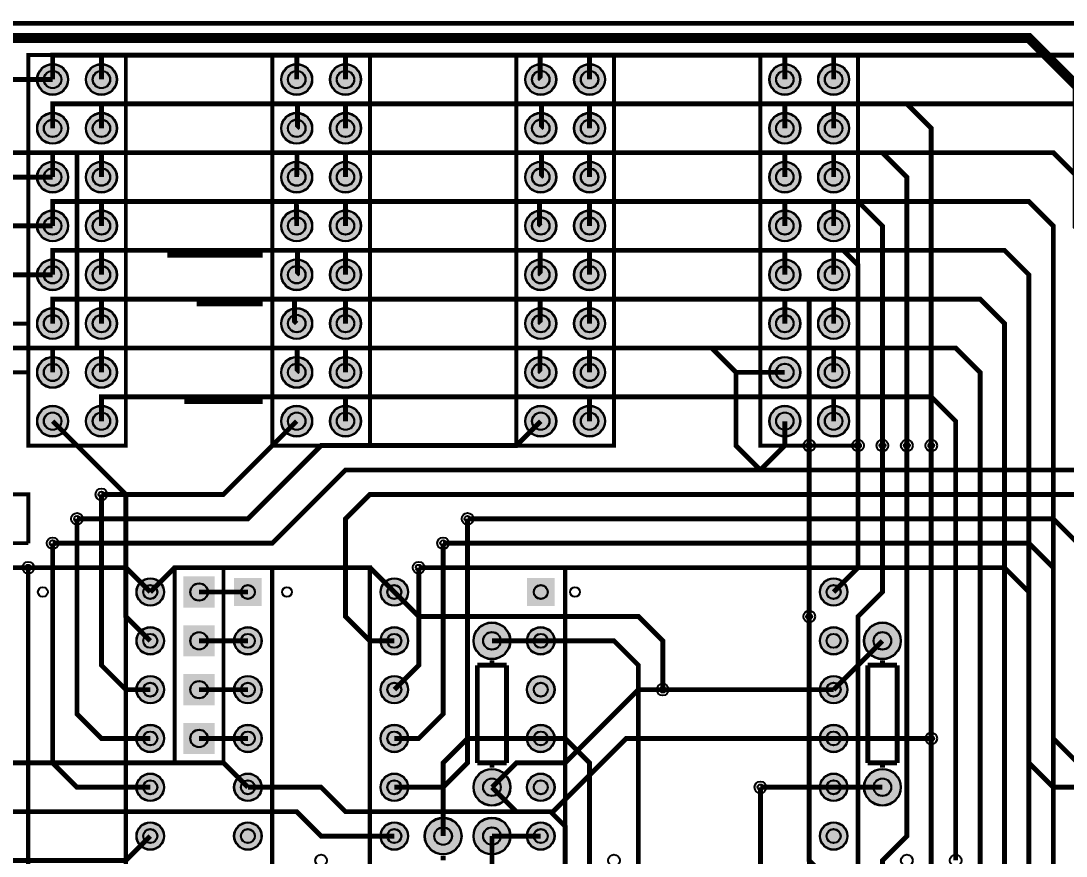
# Model space of a CAD drawing. Header units: millimetres. Extents: x 0 to 244, y -1 to 136.
# Drawn here: x 58 to 112.4, y 86.6 to 130 of the extents above; entities that cross this region are included whole.
import ezdxf

# ---------------------------------------------------------------- set-up
doc = ezdxf.new("R2010")
doc.units = ezdxf.units.MM
for name, color, linetype, true_color in [('BoardOutLine', 7, 'Continuous', 0xff00ff), ('BottomLayer', 7, 'Continuous', 0x0000ff), ('BottomSolderMaskLayer', 7, 'Continuous', 0xaa00ff), ('Hole', 7, 'Continuous', 0x222222), ('Multi-Layer', 7, 'Continuous', 0xc0c0c0), ('TopLayer', 7, 'Continuous', 0xff0000), ('TopSilkLayer', 7, 'Continuous', 0xffcc00), ('TopSolderMaskLayer', 7, 'Continuous', 0x800080)]:
    doc.layers.add(name, color=color, linetype=linetype, true_color=true_color)

msp = doc.modelspace()

# ---------------------------------------------------------------- hatches: boundary and pattern name
at = {"layer": 'BottomSolderMaskLayer'}
for points in [[(58.877, 127, 1), (60.503, 127, 1)], [(61.417, 127, 1), (63.043, 127, 1)], [(71.577, 127, 1), (73.203, 127, 1)], [(74.117, 127, 1), (75.743, 127, 1)], [(84.277, 127, 1), (85.903, 127, 1)], [(86.817, 127, 1), (88.443, 127, 1)], [(96.977, 127, 1), (98.603, 127, 1)], [(99.517, 127, 1), (101.143, 127, 1)], [(58.877, 124.46, 1), (60.503, 124.46, 1)], [(61.417, 124.46, 1), (63.043, 124.46, 1)], [(71.577, 124.46, 1), (73.203, 124.46, 1)], [(74.117, 124.46, 1), (75.743, 124.46, 1)], [(84.277, 124.46, 1), (85.903, 124.46, 1)], [(86.817, 124.46, 1), (88.443, 124.46, 1)], [(96.977, 124.46, 1), (98.603, 124.46, 1)], [(99.517, 124.46, 1), (101.143, 124.46, 1)], [(58.877, 121.92, 1), (60.503, 121.92, 1)], [(61.417, 121.92, 1), (63.043, 121.92, 1)], [(71.577, 121.92, 1), (73.203, 121.92, 1)], [(74.117, 121.92, 1), (75.743, 121.92, 1)], [(84.277, 121.92, 1), (85.903, 121.92, 1)], [(86.817, 121.92, 1), (88.443, 121.92, 1)], [(96.977, 121.92, 1), (98.603, 121.92, 1)], [(99.517, 121.92, 1), (101.143, 121.92, 1)], [(58.877, 119.38, 1), (60.503, 119.38, 1)], [(61.417, 119.38, 1), (63.043, 119.38, 1)], [(71.577, 119.38, 1), (73.203, 119.38, 1)], [(74.117, 119.38, 1), (75.743, 119.38, 1)], [(84.277, 119.38, 1), (85.903, 119.38, 1)], [(86.817, 119.38, 1), (88.443, 119.38, 1)], [(96.977, 119.38, 1), (98.603, 119.38, 1)], [(99.517, 119.38, 1), (101.143, 119.38, 1)], [(58.877, 116.84, 1), (60.503, 116.84, 1)], [(61.417, 116.84, 1), (63.043, 116.84, 1)], [(71.577, 116.84, 1), (73.203, 116.84, 1)], [(74.117, 116.84, 1), (75.743, 116.84, 1)], [(84.277, 116.84, 1), (85.903, 116.84, 1)], [(86.817, 116.84, 1), (88.443, 116.84, 1)], [(96.977, 116.84, 1), (98.603, 116.84, 1)], [(99.517, 116.84, 1), (101.143, 116.84, 1)], [(58.877, 114.3, 1), (60.503, 114.3, 1)], [(61.417, 114.3, 1), (63.043, 114.3, 1)], [(71.577, 114.3, 1), (73.203, 114.3, 1)], [(74.117, 114.3, 1), (75.743, 114.3, 1)], [(84.277, 114.3, 1), (85.903, 114.3, 1)], [(86.817, 114.3, 1), (88.443, 114.3, 1)], [(96.977, 114.3, 1), (98.603, 114.3, 1)], [(99.517, 114.3, 1), (101.143, 114.3, 1)], [(58.877, 111.76, 1), (60.503, 111.76, 1)], [(61.417, 111.76, 1), (63.043, 111.76, 1)], [(71.577, 111.76, 1), (73.203, 111.76, 1)], [(74.117, 111.76, 1), (75.743, 111.76, 1)], [(84.277, 111.76, 1), (85.903, 111.76, 1)], [(86.817, 111.76, 1), (88.443, 111.76, 1)], [(96.977, 111.76, 1), (98.603, 111.76, 1)], [(99.517, 111.76, 1), (101.143, 111.76, 1)], [(58.877, 109.22, 1), (60.503, 109.22, 1)], [(61.417, 109.22, 1), (63.043, 109.22, 1)], [(71.577, 109.22, 1), (73.203, 109.22, 1)], [(74.117, 109.22, 1), (75.743, 109.22, 1)], [(84.277, 109.22, 1), (85.903, 109.22, 1)], [(86.817, 109.22, 1), (88.443, 109.22, 1)], [(96.977, 109.22, 1), (98.603, 109.22, 1)], [(99.517, 109.22, 1), (101.143, 109.22, 1)], [(64.046, 100.33, 1), (65.494, 100.33, 1)], [(68.123, 101.143), (68.123, 99.517), (66.497, 99.517), (66.497, 101.143)], [(70.574, 101.054), (70.574, 99.606), (69.126, 99.606), (69.126, 101.054)], [(76.746, 100.33, 1), (78.194, 100.33, 1)], [(85.814, 101.054), (85.814, 99.606), (84.366, 99.606), (84.366, 101.054)], [(99.606, 100.33, 1), (101.054, 100.33, 1)], [(64.046, 97.79, 1), (65.494, 97.79, 1)], [(68.123, 98.603), (68.123, 96.977), (66.497, 96.977), (66.497, 98.603)], [(69.126, 97.79, 1), (70.574, 97.79, 1)], [(76.746, 97.79, 1), (78.194, 97.79, 1)], [(81.585, 97.79, 1), (83.515, 97.79, 1)], [(84.366, 97.79, 1), (85.814, 97.79, 1)], [(99.606, 97.79, 1), (101.054, 97.79, 1)], [(101.905, 97.79, 1), (103.835, 97.79, 1)], [(64.046, 95.25, 1), (65.494, 95.25, 1)], [(68.123, 96.063), (68.123, 94.437), (66.497, 94.437), (66.497, 96.063)], [(69.126, 95.25, 1), (70.574, 95.25, 1)], [(76.746, 95.25, 1), (78.194, 95.25, 1)], [(84.366, 95.25, 1), (85.814, 95.25, 1)], [(99.606, 95.25, 1), (101.054, 95.25, 1)], [(64.046, 92.71, 1), (65.494, 92.71, 1)], [(68.123, 93.523), (68.123, 91.897), (66.497, 91.897), (66.497, 93.523)], [(69.126, 92.71, 1), (70.574, 92.71, 1)], [(76.746, 92.71, 1), (78.194, 92.71, 1)], [(84.366, 92.71, 1), (85.814, 92.71, 1)], [(99.606, 92.71, 1), (101.054, 92.71, 1)], [(64.046, 90.17, 1), (65.494, 90.17, 1)], [(69.126, 90.17, 1), (70.574, 90.17, 1)], [(76.746, 90.17, 1), (78.194, 90.17, 1)], [(81.585, 90.17, 1), (83.515, 90.17, 1)], [(84.366, 90.17, 1), (85.814, 90.17, 1)], [(99.606, 90.17, 1), (101.054, 90.17, 1)], [(101.905, 90.17, 1), (103.835, 90.17, 1)], [(64.046, 87.63, 1), (65.494, 87.63, 1)], [(69.126, 87.63, 1), (70.574, 87.63, 1)], [(76.746, 87.63, 1), (78.194, 87.63, 1)], [(79.045, 87.63, 1), (80.975, 87.63, 1)], [(81.585, 87.63, 1), (83.515, 87.63, 1)], [(84.366, 87.63, 1), (85.814, 87.63, 1)], [(99.606, 87.63, 1), (101.054, 87.63, 1)]]:
    msp.add_hatch(color=256, dxfattribs=at).paths.add_polyline_path(points)
at = {"layer": 'Multi-Layer'}
for points in [[(58.903, 127, 1), (60.478, 127, 1)], [(61.443, 127, 1), (63.018, 127, 1)], [(71.603, 127, 1), (73.178, 127, 1)], [(74.143, 127, 1), (75.718, 127, 1)], [(84.303, 127, 1), (85.878, 127, 1)], [(86.843, 127, 1), (88.418, 127, 1)], [(97.003, 127, 1), (98.578, 127, 1)], [(99.543, 127, 1), (101.118, 127, 1)], [(58.903, 124.46, 1), (60.478, 124.46, 1)], [(61.443, 124.46, 1), (63.018, 124.46, 1)], [(71.603, 124.46, 1), (73.178, 124.46, 1)], [(74.143, 124.46, 1), (75.718, 124.46, 1)], [(84.303, 124.46, 1), (85.878, 124.46, 1)], [(86.843, 124.46, 1), (88.418, 124.46, 1)], [(97.003, 124.46, 1), (98.578, 124.46, 1)], [(99.543, 124.46, 1), (101.118, 124.46, 1)], [(58.903, 121.92, 1), (60.478, 121.92, 1)], [(61.443, 121.92, 1), (63.018, 121.92, 1)], [(71.603, 121.92, 1), (73.178, 121.92, 1)], [(74.143, 121.92, 1), (75.718, 121.92, 1)], [(84.303, 121.92, 1), (85.878, 121.92, 1)], [(86.843, 121.92, 1), (88.418, 121.92, 1)], [(97.003, 121.92, 1), (98.578, 121.92, 1)], [(99.543, 121.92, 1), (101.118, 121.92, 1)], [(58.903, 119.38, 1), (60.478, 119.38, 1)], [(61.443, 119.38, 1), (63.018, 119.38, 1)], [(71.603, 119.38, 1), (73.178, 119.38, 1)], [(74.143, 119.38, 1), (75.718, 119.38, 1)], [(84.303, 119.38, 1), (85.878, 119.38, 1)], [(86.843, 119.38, 1), (88.418, 119.38, 1)], [(97.003, 119.38, 1), (98.578, 119.38, 1)], [(99.543, 119.38, 1), (101.118, 119.38, 1)], [(58.903, 116.84, 1), (60.478, 116.84, 1)], [(61.443, 116.84, 1), (63.018, 116.84, 1)], [(71.603, 116.84, 1), (73.178, 116.84, 1)], [(74.143, 116.84, 1), (75.718, 116.84, 1)], [(84.303, 116.84, 1), (85.878, 116.84, 1)], [(86.843, 116.84, 1), (88.418, 116.84, 1)], [(97.003, 116.84, 1), (98.578, 116.84, 1)], [(99.543, 116.84, 1), (101.118, 116.84, 1)], [(58.903, 114.3, 1), (60.478, 114.3, 1)], [(61.443, 114.3, 1), (63.018, 114.3, 1)], [(71.603, 114.3, 1), (73.178, 114.3, 1)], [(74.143, 114.3, 1), (75.718, 114.3, 1)], [(84.303, 114.3, 1), (85.878, 114.3, 1)], [(86.843, 114.3, 1), (88.418, 114.3, 1)], [(97.003, 114.3, 1), (98.578, 114.3, 1)], [(99.543, 114.3, 1), (101.118, 114.3, 1)], [(58.903, 111.76, 1), (60.478, 111.76, 1)], [(61.443, 111.76, 1), (63.018, 111.76, 1)], [(71.603, 111.76, 1), (73.178, 111.76, 1)], [(74.143, 111.76, 1), (75.718, 111.76, 1)], [(84.303, 111.76, 1), (85.878, 111.76, 1)], [(86.843, 111.76, 1), (88.418, 111.76, 1)], [(97.003, 111.76, 1), (98.578, 111.76, 1)], [(99.543, 111.76, 1), (101.118, 111.76, 1)], [(58.903, 109.22, 1), (60.478, 109.22, 1)], [(61.443, 109.22, 1), (63.018, 109.22, 1)], [(71.603, 109.22, 1), (73.178, 109.22, 1)], [(74.143, 109.22, 1), (75.718, 109.22, 1)], [(84.303, 109.22, 1), (85.878, 109.22, 1)], [(86.843, 109.22, 1), (88.418, 109.22, 1)], [(97.003, 109.22, 1), (98.578, 109.22, 1)], [(99.543, 109.22, 1), (101.118, 109.22, 1)], [(64.072, 100.33, 1), (65.469, 100.33, 1)], [(68.098, 101.118), (68.098, 99.543), (66.523, 99.543), (66.523, 101.118)], [(70.549, 101.029), (70.549, 99.632), (69.152, 99.632), (69.152, 101.029)], [(76.772, 100.33, 1), (78.169, 100.33, 1)], [(85.789, 101.029), (85.789, 99.632), (84.392, 99.632), (84.392, 101.029)], [(99.632, 100.33, 1), (101.029, 100.33, 1)], [(64.072, 97.79, 1), (65.469, 97.79, 1)], [(68.098, 98.578), (68.098, 97.003), (66.523, 97.003), (66.523, 98.578)], [(69.152, 97.79, 1), (70.549, 97.79, 1)], [(76.772, 97.79, 1), (78.169, 97.79, 1)], [(81.61, 97.79, 1), (83.49, 97.79, 1)], [(84.392, 97.79, 1), (85.789, 97.79, 1)], [(99.632, 97.79, 1), (101.029, 97.79, 1)], [(101.93, 97.79, 1), (103.81, 97.79, 1)], [(64.072, 95.25, 1), (65.469, 95.25, 1)], [(68.098, 96.038), (68.098, 94.463), (66.523, 94.463), (66.523, 96.038)], [(69.152, 95.25, 1), (70.549, 95.25, 1)], [(76.772, 95.25, 1), (78.169, 95.25, 1)], [(84.392, 95.25, 1), (85.789, 95.25, 1)], [(99.632, 95.25, 1), (101.029, 95.25, 1)], [(64.072, 92.71, 1), (65.469, 92.71, 1)], [(68.098, 93.498), (68.098, 91.923), (66.523, 91.923), (66.523, 93.498)], [(69.152, 92.71, 1), (70.549, 92.71, 1)], [(76.772, 92.71, 1), (78.169, 92.71, 1)], [(84.392, 92.71, 1), (85.789, 92.71, 1)], [(99.632, 92.71, 1), (101.029, 92.71, 1)], [(64.072, 90.17, 1), (65.469, 90.17, 1)], [(69.152, 90.17, 1), (70.549, 90.17, 1)], [(76.772, 90.17, 1), (78.169, 90.17, 1)], [(81.61, 90.17, 1), (83.49, 90.17, 1)], [(84.392, 90.17, 1), (85.789, 90.17, 1)], [(99.632, 90.17, 1), (101.029, 90.17, 1)], [(101.93, 90.17, 1), (103.81, 90.17, 1)], [(64.072, 87.63, 1), (65.469, 87.63, 1)], [(69.152, 87.63, 1), (70.549, 87.63, 1)], [(76.772, 87.63, 1), (78.169, 87.63, 1)], [(79.07, 87.63, 1), (80.95, 87.63, 1)], [(81.61, 87.63, 1), (83.49, 87.63, 1)], [(84.392, 87.63, 1), (85.789, 87.63, 1)], [(99.632, 87.63, 1), (101.029, 87.63, 1)]]:
    msp.add_hatch(color=256, dxfattribs=at).paths.add_polyline_path(points)
at = {"layer": 'TopSolderMaskLayer'}
for points in [[(58.877, 127, 1), (60.503, 127, 1)], [(61.417, 127, 1), (63.043, 127, 1)], [(71.577, 127, 1), (73.203, 127, 1)], [(74.117, 127, 1), (75.743, 127, 1)], [(84.277, 127, 1), (85.903, 127, 1)], [(86.817, 127, 1), (88.443, 127, 1)], [(96.977, 127, 1), (98.603, 127, 1)], [(99.517, 127, 1), (101.143, 127, 1)], [(58.877, 124.46, 1), (60.503, 124.46, 1)], [(61.417, 124.46, 1), (63.043, 124.46, 1)], [(71.577, 124.46, 1), (73.203, 124.46, 1)], [(74.117, 124.46, 1), (75.743, 124.46, 1)], [(84.277, 124.46, 1), (85.903, 124.46, 1)], [(86.817, 124.46, 1), (88.443, 124.46, 1)], [(96.977, 124.46, 1), (98.603, 124.46, 1)], [(99.517, 124.46, 1), (101.143, 124.46, 1)], [(58.877, 121.92, 1), (60.503, 121.92, 1)], [(61.417, 121.92, 1), (63.043, 121.92, 1)], [(71.577, 121.92, 1), (73.203, 121.92, 1)], [(74.117, 121.92, 1), (75.743, 121.92, 1)], [(84.277, 121.92, 1), (85.903, 121.92, 1)], [(86.817, 121.92, 1), (88.443, 121.92, 1)], [(96.977, 121.92, 1), (98.603, 121.92, 1)], [(99.517, 121.92, 1), (101.143, 121.92, 1)], [(58.877, 119.38, 1), (60.503, 119.38, 1)], [(61.417, 119.38, 1), (63.043, 119.38, 1)], [(71.577, 119.38, 1), (73.203, 119.38, 1)], [(74.117, 119.38, 1), (75.743, 119.38, 1)], [(84.277, 119.38, 1), (85.903, 119.38, 1)], [(86.817, 119.38, 1), (88.443, 119.38, 1)], [(96.977, 119.38, 1), (98.603, 119.38, 1)], [(99.517, 119.38, 1), (101.143, 119.38, 1)], [(58.877, 116.84, 1), (60.503, 116.84, 1)], [(61.417, 116.84, 1), (63.043, 116.84, 1)], [(71.577, 116.84, 1), (73.203, 116.84, 1)], [(74.117, 116.84, 1), (75.743, 116.84, 1)], [(84.277, 116.84, 1), (85.903, 116.84, 1)], [(86.817, 116.84, 1), (88.443, 116.84, 1)], [(96.977, 116.84, 1), (98.603, 116.84, 1)], [(99.517, 116.84, 1), (101.143, 116.84, 1)], [(58.877, 114.3, 1), (60.503, 114.3, 1)], [(61.417, 114.3, 1), (63.043, 114.3, 1)], [(71.577, 114.3, 1), (73.203, 114.3, 1)], [(74.117, 114.3, 1), (75.743, 114.3, 1)], [(84.277, 114.3, 1), (85.903, 114.3, 1)], [(86.817, 114.3, 1), (88.443, 114.3, 1)], [(96.977, 114.3, 1), (98.603, 114.3, 1)], [(99.517, 114.3, 1), (101.143, 114.3, 1)], [(58.877, 111.76, 1), (60.503, 111.76, 1)], [(61.417, 111.76, 1), (63.043, 111.76, 1)], [(71.577, 111.76, 1), (73.203, 111.76, 1)], [(74.117, 111.76, 1), (75.743, 111.76, 1)], [(84.277, 111.76, 1), (85.903, 111.76, 1)], [(86.817, 111.76, 1), (88.443, 111.76, 1)], [(96.977, 111.76, 1), (98.603, 111.76, 1)], [(99.517, 111.76, 1), (101.143, 111.76, 1)], [(58.877, 109.22, 1), (60.503, 109.22, 1)], [(61.417, 109.22, 1), (63.043, 109.22, 1)], [(71.577, 109.22, 1), (73.203, 109.22, 1)], [(74.117, 109.22, 1), (75.743, 109.22, 1)], [(84.277, 109.22, 1), (85.903, 109.22, 1)], [(86.817, 109.22, 1), (88.443, 109.22, 1)], [(96.977, 109.22, 1), (98.603, 109.22, 1)], [(99.517, 109.22, 1), (101.143, 109.22, 1)], [(64.046, 100.33, 1), (65.494, 100.33, 1)], [(68.123, 101.143), (68.123, 99.517), (66.497, 99.517), (66.497, 101.143)], [(70.574, 101.054), (70.574, 99.606), (69.126, 99.606), (69.126, 101.054)], [(76.746, 100.33, 1), (78.194, 100.33, 1)], [(85.814, 101.054), (85.814, 99.606), (84.366, 99.606), (84.366, 101.054)], [(99.606, 100.33, 1), (101.054, 100.33, 1)], [(64.046, 97.79, 1), (65.494, 97.79, 1)], [(68.123, 98.603), (68.123, 96.977), (66.497, 96.977), (66.497, 98.603)], [(69.126, 97.79, 1), (70.574, 97.79, 1)], [(76.746, 97.79, 1), (78.194, 97.79, 1)], [(81.585, 97.79, 1), (83.515, 97.79, 1)], [(84.366, 97.79, 1), (85.814, 97.79, 1)], [(99.606, 97.79, 1), (101.054, 97.79, 1)], [(101.905, 97.79, 1), (103.835, 97.79, 1)], [(64.046, 95.25, 1), (65.494, 95.25, 1)], [(68.123, 96.063), (68.123, 94.437), (66.497, 94.437), (66.497, 96.063)], [(69.126, 95.25, 1), (70.574, 95.25, 1)], [(76.746, 95.25, 1), (78.194, 95.25, 1)], [(84.366, 95.25, 1), (85.814, 95.25, 1)], [(99.606, 95.25, 1), (101.054, 95.25, 1)], [(64.046, 92.71, 1), (65.494, 92.71, 1)], [(68.123, 93.523), (68.123, 91.897), (66.497, 91.897), (66.497, 93.523)], [(69.126, 92.71, 1), (70.574, 92.71, 1)], [(76.746, 92.71, 1), (78.194, 92.71, 1)], [(84.366, 92.71, 1), (85.814, 92.71, 1)], [(99.606, 92.71, 1), (101.054, 92.71, 1)], [(64.046, 90.17, 1), (65.494, 90.17, 1)], [(69.126, 90.17, 1), (70.574, 90.17, 1)], [(76.746, 90.17, 1), (78.194, 90.17, 1)], [(81.585, 90.17, 1), (83.515, 90.17, 1)], [(84.366, 90.17, 1), (85.814, 90.17, 1)], [(99.606, 90.17, 1), (101.054, 90.17, 1)], [(101.905, 90.17, 1), (103.835, 90.17, 1)], [(64.046, 87.63, 1), (65.494, 87.63, 1)], [(69.126, 87.63, 1), (70.574, 87.63, 1)], [(76.746, 87.63, 1), (78.194, 87.63, 1)], [(79.045, 87.63, 1), (80.975, 87.63, 1)], [(81.585, 87.63, 1), (83.515, 87.63, 1)], [(84.366, 87.63, 1), (85.814, 87.63, 1)], [(99.606, 87.63, 1), (101.054, 87.63, 1)]]:
    msp.add_hatch(color=256, dxfattribs=at).paths.add_polyline_path(points)

# ---------------------------------------------------------------- linework, layer by layer
at = {"layer": 'BoardOutLine', "const_width": 0.254}
msp.add_lwpolyline([(0.127, 0), (239.903, 0), (239.903, 129.921), (0, 129.921), (0, 0), (0.127, 0)], close=True, dxfattribs=at)
at = {"layer": 'BottomLayer', "const_width": 0.254}
for points in [[(62.23, 127), (62.23, 128.27), (114.3, 128.27), (115.57, 127), (115.57, 68.58)], [(74.93, 127), (74.93, 128.27)], [(87.63, 127), (87.63, 128.27)], [(100.33, 127), (100.33, 128.27)], [(49.53, 106.665), (50.8, 106.68), (52.07, 107.95), (52.07, 125.73), (53.34, 127), (59.69, 127)], [(114.3, 71.12), (114.3, 124.46), (113.03, 125.73), (62.23, 125.73), (62.23, 124.46)], [(74.93, 124.46), (74.93, 125.73)], [(87.63, 124.46), (87.63, 125.73)], [(100.33, 124.46), (100.33, 125.73)], [(55.88, 124.46), (57.15, 123.19), (60.96, 123.19), (60.96, 113.03), (57.15, 113.03)], [(62.23, 121.92), (62.23, 123.19), (111.76, 123.19), (113.03, 121.92), (113.03, 73.66)], [(74.93, 121.92), (74.93, 123.19)], [(87.63, 121.92), (87.63, 123.19)], [(100.33, 121.92), (100.33, 123.19)], [(24.13, 76.2), (25.4, 76.2), (26.67, 77.47), (26.67, 82.55), (27.94, 83.82), (33.02, 83.82), (35.56, 86.36), (41.91, 86.36), (44.45, 88.9), (44.45, 93.98), (45.72, 95.25), (53.34, 95.25), (54.61, 96.52), (54.61, 120.65), (55.88, 121.92), (59.69, 121.92)], [(111.76, 76.2), (111.76, 119.38), (110.49, 120.65), (62.23, 120.65), (62.23, 119.38)], [(74.93, 119.38), (74.93, 120.65)], [(87.63, 119.38), (87.63, 120.618), (87.598, 120.65)], [(100.33, 119.38), (100.33, 120.65)], [(62.23, 116.84), (62.23, 118.11), (109.22, 118.11), (110.49, 116.84), (110.49, 78.74)], [(74.93, 116.84), (74.93, 118.11)], [(87.63, 116.84), (87.63, 118.11)], [(100.33, 116.84), (100.33, 118.11)], [(33.02, 78.74), (33.02, 81.28), (35.56, 83.82), (41.91, 83.82), (45.72, 87.63), (45.72, 92.71), (46.99, 93.98), (54.483, 93.98), (55.88, 95.377), (55.88, 115.57), (57.15, 116.84), (59.69, 116.84)], [(109.22, 81.28), (109.22, 114.3), (107.95, 115.57), (62.23, 115.57), (62.23, 114.3)], [(74.93, 114.3), (74.93, 115.57)], [(87.63, 114.3), (87.63, 115.57)], [(100.33, 114.3), (100.33, 115.57)], [(62.23, 111.76), (62.23, 113.03), (106.68, 113.03), (107.95, 111.76), (107.95, 83.82)], [(74.93, 111.76), (74.93, 113.03)], [(87.63, 111.76), (87.63, 113.03)], [(100.33, 111.76), (100.33, 113.03)], [(106.68, 86.36), (106.68, 109.22), (105.41, 110.49), (62.23, 110.49), (62.23, 109.22)], [(74.93, 109.22), (74.93, 110.49)], [(87.63, 109.22), (87.63, 110.49)], [(100.33, 109.22), (100.33, 110.49)], [(59.69, 102.87), (71.12, 102.87), (74.93, 106.68), (96.52, 106.68), (97.79, 107.95), (97.79, 109.22)], [(60.96, 104.14), (69.85, 104.14), (73.66, 107.95), (83.82, 107.95), (85.09, 109.22)], [(62.23, 105.41), (68.58, 105.41), (72.39, 109.22)], [(99.06, 107.95), (99.06, 99.06)], [(100.33, 100.33), (101.6, 101.6), (101.6, 107.95)], [(102.87, 107.95), (102.87, 100.33), (101.6, 99.06), (101.6, 77.877)], [(102.87, 76.2), (102.87, 86.36), (104.14, 87.63), (104.14, 107.95)], [(105.41, 107.95), (105.41, 92.71)], [(77.47, 90.17), (80.01, 90.17), (81.28, 91.44), (81.28, 100.33), (81.28, 104.14)], [(80.01, 102.87), (80.01, 100.33), (80.01, 93.98), (78.74, 92.71), (77.47, 92.71)], [(58.42, 101.6), (63.5, 101.6), (64.77, 100.33)], [(64.77, 100.33), (66.04, 101.6), (76.2, 101.6), (77.47, 100.33)], [(78.74, 101.6), (78.74, 96.52), (77.47, 95.25)], [(82.55, 90.17), (83.82, 91.44), (86.36, 91.44), (90.17, 95.25), (100.33, 95.25)], [(69.85, 90.17), (73.66, 90.17), (74.93, 88.9), (85.725, 88.9), (89.535, 92.71), (100.33, 92.71)], [(105.41, 92.71), (105.41, 59.69)], [(46.99, 91.44), (68.58, 91.44), (69.85, 90.17)], [(96.52, 90.17), (100.33, 90.17)], [(46.99, 88.9), (72.39, 88.9), (73.66, 87.63), (77.47, 87.63)], [(46.99, 86.36), (63.5, 86.36), (64.77, 87.63)], [(82.55, 87.63), (85.09, 87.63)]]:
    msp.add_lwpolyline(points, dxfattribs=at)
at = {"layer": 'BottomSolderMaskLayer'}
for centre, radius in [((59.69, 127), 0.813), ((62.23, 127), 0.813), ((72.39, 127), 0.813), ((74.93, 127), 0.813), ((85.09, 127), 0.813), ((87.63, 127), 0.813), ((97.79, 127), 0.813), ((100.33, 127), 0.813), ((59.69, 127), 0.459), ((62.23, 127), 0.459), ((72.39, 127), 0.459), ((74.93, 127), 0.459), ((85.09, 127), 0.459), ((87.63, 127), 0.459), ((97.79, 127), 0.459), ((100.33, 127), 0.459), ((59.69, 124.46), 0.813), ((62.23, 124.46), 0.813), ((72.39, 124.46), 0.813), ((74.93, 124.46), 0.813), ((85.09, 124.46), 0.813), ((87.63, 124.46), 0.813), ((97.79, 124.46), 0.813), ((100.33, 124.46), 0.813), ((59.69, 124.46), 0.459), ((62.23, 124.46), 0.459), ((72.39, 124.46), 0.459), ((74.93, 124.46), 0.459), ((85.09, 124.46), 0.459), ((87.63, 124.46), 0.459), ((97.79, 124.46), 0.459), ((100.33, 124.46), 0.459), ((59.69, 121.92), 0.813), ((59.69, 121.92), 0.459), ((62.23, 121.92), 0.813), ((62.23, 121.92), 0.459), ((72.39, 121.92), 0.813), ((72.39, 121.92), 0.459), ((74.93, 121.92), 0.813), ((74.93, 121.92), 0.459), ((85.09, 121.92), 0.813), ((85.09, 121.92), 0.459), ((87.63, 121.92), 0.813), ((87.63, 121.92), 0.459), ((97.79, 121.92), 0.813), ((97.79, 121.92), 0.459), ((100.33, 121.92), 0.813), ((100.33, 121.92), 0.459), ((59.69, 119.38), 0.813), ((59.69, 119.38), 0.459), ((62.23, 119.38), 0.813), ((62.23, 119.38), 0.459), ((72.39, 119.38), 0.813), ((72.39, 119.38), 0.459), ((74.93, 119.38), 0.813), ((74.93, 119.38), 0.459), ((85.09, 119.38), 0.813), ((85.09, 119.38), 0.459), ((87.63, 119.38), 0.813), ((87.63, 119.38), 0.459), ((97.79, 119.38), 0.813), ((97.79, 119.38), 0.459), ((100.33, 119.38), 0.813), ((100.33, 119.38), 0.459), ((59.69, 116.84), 0.813), ((62.23, 116.84), 0.813), ((72.39, 116.84), 0.813), ((74.93, 116.84), 0.813), ((85.09, 116.84), 0.813), ((87.63, 116.84), 0.813), ((97.79, 116.84), 0.813), ((100.33, 116.84), 0.813), ((59.69, 116.84), 0.459), ((62.23, 116.84), 0.459), ((72.39, 116.84), 0.459), ((74.93, 116.84), 0.459), ((85.09, 116.84), 0.459), ((87.63, 116.84), 0.459), ((97.79, 116.84), 0.459), ((100.33, 116.84), 0.459), ((59.69, 114.3), 0.813), ((59.69, 114.3), 0.459), ((62.23, 114.3), 0.813), ((62.23, 114.3), 0.459), ((72.39, 114.3), 0.813), ((72.39, 114.3), 0.459), ((74.93, 114.3), 0.813), ((74.93, 114.3), 0.459), ((85.09, 114.3), 0.813), ((85.09, 114.3), 0.459), ((87.63, 114.3), 0.813), ((87.63, 114.3), 0.459), ((97.79, 114.3), 0.813), ((97.79, 114.3), 0.459), ((100.33, 114.3), 0.813), ((100.33, 114.3), 0.459), ((59.69, 111.76), 0.813), ((59.69, 111.76), 0.459), ((62.23, 111.76), 0.813), ((62.23, 111.76), 0.459), ((72.39, 111.76), 0.813), ((72.39, 111.76), 0.459), ((74.93, 111.76), 0.813), ((74.93, 111.76), 0.459), ((85.09, 111.76), 0.813), ((85.09, 111.76), 0.459), ((87.63, 111.76), 0.813), ((87.63, 111.76), 0.459), ((97.79, 111.76), 0.813), ((97.79, 111.76), 0.459), ((100.33, 111.76), 0.813), ((100.33, 111.76), 0.459), ((59.69, 109.22), 0.813), ((62.23, 109.22), 0.813), ((72.39, 109.22), 0.813), ((74.93, 109.22), 0.813), ((85.09, 109.22), 0.813), ((87.63, 109.22), 0.813), ((97.79, 109.22), 0.813), ((100.33, 109.22), 0.813), ((59.69, 109.22), 0.459), ((62.23, 109.22), 0.459), ((72.39, 109.22), 0.459), ((74.93, 109.22), 0.459), ((85.09, 109.22), 0.459), ((87.63, 109.22), 0.459), ((97.79, 109.22), 0.459), ((100.33, 109.22), 0.459), ((64.77, 100.33), 0.724), ((64.77, 100.33), 0.369), ((67.31, 100.33), 0.459), ((69.85, 100.33), 0.369), ((77.47, 100.33), 0.724), ((77.47, 100.33), 0.369), ((85.09, 100.33), 0.369), ((100.33, 100.33), 0.724), ((100.33, 100.33), 0.369), ((64.77, 97.79), 0.724), ((69.85, 97.79), 0.724), ((77.47, 97.79), 0.724), ((82.55, 97.79), 0.965), ((85.09, 97.79), 0.724), ((100.33, 97.79), 0.724), ((102.87, 97.79), 0.965), ((64.77, 97.79), 0.369), ((67.31, 97.79), 0.459), ((69.85, 97.79), 0.369), ((77.47, 97.79), 0.369), ((82.55, 97.79), 0.462), ((85.09, 97.79), 0.369), ((100.33, 97.79), 0.369), ((102.87, 97.79), 0.462), ((64.77, 95.25), 0.724), ((69.85, 95.25), 0.724), ((77.47, 95.25), 0.724), ((85.09, 95.25), 0.724), ((100.33, 95.25), 0.724), ((64.77, 95.25), 0.369), ((67.31, 95.25), 0.459), ((69.85, 95.25), 0.369), ((77.47, 95.25), 0.369), ((85.09, 95.25), 0.369), ((100.33, 95.25), 0.369), ((64.77, 92.71), 0.724), ((64.77, 92.71), 0.369), ((67.31, 92.71), 0.459), ((69.85, 92.71), 0.724), ((69.85, 92.71), 0.369), ((77.47, 92.71), 0.724), ((77.47, 92.71), 0.369), ((85.09, 92.71), 0.724), ((85.09, 92.71), 0.369), ((100.33, 92.71), 0.724), ((100.33, 92.71), 0.369), ((64.77, 90.17), 0.724), ((69.85, 90.17), 0.724), ((77.47, 90.17), 0.724), ((82.55, 90.17), 0.965), ((85.09, 90.17), 0.724), ((100.33, 90.17), 0.724), ((102.87, 90.17), 0.965), ((64.77, 90.17), 0.369), ((69.85, 90.17), 0.369), ((77.47, 90.17), 0.369), ((82.55, 90.17), 0.462), ((85.09, 90.17), 0.369), ((100.33, 90.17), 0.369), ((102.87, 90.17), 0.462), ((64.77, 87.63), 0.724), ((69.85, 87.63), 0.724), ((77.47, 87.63), 0.724), ((80.01, 87.63), 0.965), ((82.55, 87.63), 0.965), ((85.09, 87.63), 0.724), ((100.33, 87.63), 0.724), ((64.77, 87.63), 0.369), ((69.85, 87.63), 0.369), ((77.47, 87.63), 0.369), ((80.01, 87.63), 0.462), ((82.55, 87.63), 0.462), ((85.09, 87.63), 0.369), ((100.33, 87.63), 0.369)]:
    msp.add_circle(centre, radius, dxfattribs=at)
at = {"layer": 'Hole'}
for centre in [(99.06, 107.95), (101.6, 107.95), (102.87, 107.95), (104.14, 107.95), (105.41, 107.95), (62.23, 105.41), (60.96, 104.14), (81.28, 104.14), (59.69, 102.87), (80.01, 102.87), (58.42, 101.6), (78.74, 101.6), (99.06, 99.06), (91.44, 95.25), (105.41, 92.71), (96.52, 90.17)]:
    msp.add_circle(centre, 0.152, dxfattribs=at)
at = {"layer": 'Multi-Layer'}
for centre, radius in [((59.69, 127), 0.787), ((59.69, 127), 0.445), ((62.23, 127), 0.787), ((62.23, 127), 0.445), ((72.39, 127), 0.787), ((72.39, 127), 0.445), ((74.93, 127), 0.787), ((74.93, 127), 0.445), ((85.09, 127), 0.787), ((85.09, 127), 0.445), ((87.63, 127), 0.787), ((87.63, 127), 0.445), ((97.79, 127), 0.787), ((97.79, 127), 0.445), ((100.33, 127), 0.787), ((100.33, 127), 0.445), ((59.69, 124.46), 0.787), ((62.23, 124.46), 0.787), ((72.39, 124.46), 0.787), ((74.93, 124.46), 0.787), ((85.09, 124.46), 0.787), ((87.63, 124.46), 0.787), ((97.79, 124.46), 0.787), ((100.33, 124.46), 0.787), ((59.69, 124.46), 0.445), ((62.23, 124.46), 0.445), ((72.39, 124.46), 0.445), ((74.93, 124.46), 0.445), ((85.09, 124.46), 0.445), ((87.63, 124.46), 0.445), ((97.79, 124.46), 0.445), ((100.33, 124.46), 0.445), ((59.69, 121.92), 0.787), ((62.23, 121.92), 0.787), ((72.39, 121.92), 0.787), ((74.93, 121.92), 0.787), ((85.09, 121.92), 0.787), ((87.63, 121.92), 0.787), ((97.79, 121.92), 0.787), ((100.33, 121.92), 0.787), ((59.69, 121.92), 0.445), ((62.23, 121.92), 0.445), ((72.39, 121.92), 0.445), ((74.93, 121.92), 0.445), ((85.09, 121.92), 0.445), ((87.63, 121.92), 0.445), ((97.79, 121.92), 0.445), ((100.33, 121.92), 0.445), ((59.69, 119.38), 0.787), ((59.69, 119.38), 0.445), ((62.23, 119.38), 0.787), ((62.23, 119.38), 0.445), ((72.39, 119.38), 0.787), ((72.39, 119.38), 0.445), ((74.93, 119.38), 0.787), ((74.93, 119.38), 0.445), ((85.09, 119.38), 0.787), ((85.09, 119.38), 0.445), ((87.63, 119.38), 0.787), ((87.63, 119.38), 0.445), ((97.79, 119.38), 0.787), ((97.79, 119.38), 0.445), ((100.33, 119.38), 0.787), ((100.33, 119.38), 0.445), ((59.69, 116.84), 0.787), ((62.23, 116.84), 0.787), ((72.39, 116.84), 0.787), ((74.93, 116.84), 0.787), ((85.09, 116.84), 0.787), ((87.63, 116.84), 0.787), ((97.79, 116.84), 0.787), ((100.33, 116.84), 0.787), ((59.69, 116.84), 0.445), ((62.23, 116.84), 0.445), ((72.39, 116.84), 0.445), ((74.93, 116.84), 0.445), ((85.09, 116.84), 0.445), ((87.63, 116.84), 0.445), ((97.79, 116.84), 0.445), ((100.33, 116.84), 0.445), ((59.69, 114.3), 0.787), ((62.23, 114.3), 0.787), ((72.39, 114.3), 0.787), ((74.93, 114.3), 0.787), ((85.09, 114.3), 0.787), ((87.63, 114.3), 0.787), ((97.79, 114.3), 0.787), ((100.33, 114.3), 0.787), ((59.69, 114.3), 0.445), ((62.23, 114.3), 0.445), ((72.39, 114.3), 0.445), ((74.93, 114.3), 0.445), ((85.09, 114.3), 0.445), ((87.63, 114.3), 0.445), ((97.79, 114.3), 0.445), ((100.33, 114.3), 0.445), ((59.69, 111.76), 0.787), ((59.69, 111.76), 0.445), ((62.23, 111.76), 0.787), ((62.23, 111.76), 0.445), ((72.39, 111.76), 0.787), ((72.39, 111.76), 0.445), ((74.93, 111.76), 0.787), ((74.93, 111.76), 0.445), ((85.09, 111.76), 0.787), ((85.09, 111.76), 0.445), ((87.63, 111.76), 0.787), ((87.63, 111.76), 0.445), ((97.79, 111.76), 0.787), ((97.79, 111.76), 0.445), ((100.33, 111.76), 0.787), ((100.33, 111.76), 0.445), ((59.69, 109.22), 0.787), ((62.23, 109.22), 0.787), ((72.39, 109.22), 0.787), ((74.93, 109.22), 0.787), ((85.09, 109.22), 0.787), ((87.63, 109.22), 0.787), ((97.79, 109.22), 0.787), ((100.33, 109.22), 0.787), ((59.69, 109.22), 0.445), ((62.23, 109.22), 0.445), ((72.39, 109.22), 0.445), ((74.93, 109.22), 0.445), ((85.09, 109.22), 0.445), ((87.63, 109.22), 0.445), ((97.79, 109.22), 0.445), ((100.33, 109.22), 0.445), ((99.06, 107.95), 0.305), ((101.6, 107.95), 0.305), ((102.87, 107.95), 0.305), ((104.14, 107.95), 0.305), ((105.41, 107.95), 0.305), ((62.23, 105.41), 0.305), ((60.96, 104.14), 0.305), ((81.28, 104.14), 0.305), ((59.69, 102.87), 0.305), ((80.01, 102.87), 0.305), ((58.42, 101.6), 0.305), ((78.74, 101.6), 0.305), ((64.77, 100.33), 0.699), ((64.77, 100.33), 0.356), ((67.31, 100.33), 0.445), ((69.85, 100.33), 0.356), ((77.47, 100.33), 0.699), ((77.47, 100.33), 0.356), ((85.09, 100.33), 0.356), ((100.33, 100.33), 0.699), ((100.33, 100.33), 0.356), ((99.06, 99.06), 0.305), ((64.77, 97.79), 0.699), ((69.85, 97.79), 0.699), ((77.47, 97.79), 0.699), ((82.55, 97.79), 0.94), ((85.09, 97.79), 0.699), ((100.33, 97.79), 0.699), ((102.87, 97.79), 0.94), ((64.77, 97.79), 0.356), ((67.31, 97.79), 0.445), ((69.85, 97.79), 0.356), ((77.47, 97.79), 0.356), ((82.55, 97.79), 0.45), ((85.09, 97.79), 0.356), ((100.33, 97.79), 0.356), ((102.87, 97.79), 0.45), ((64.77, 95.25), 0.699), ((69.85, 95.25), 0.699), ((77.47, 95.25), 0.699), ((85.09, 95.25), 0.699), ((100.33, 95.25), 0.699), ((64.77, 95.25), 0.356), ((67.31, 95.25), 0.445), ((69.85, 95.25), 0.356), ((77.47, 95.25), 0.356), ((85.09, 95.25), 0.356), ((91.44, 95.25), 0.305), ((100.33, 95.25), 0.356), ((64.77, 92.71), 0.699), ((64.77, 92.71), 0.356), ((67.31, 92.71), 0.445), ((69.85, 92.71), 0.699), ((69.85, 92.71), 0.356), ((77.47, 92.71), 0.699), ((77.47, 92.71), 0.356), ((85.09, 92.71), 0.699), ((85.09, 92.71), 0.356), ((100.33, 92.71), 0.699), ((100.33, 92.71), 0.356), ((105.41, 92.71), 0.305), ((64.77, 90.17), 0.699), ((69.85, 90.17), 0.699), ((77.47, 90.17), 0.699), ((82.55, 90.17), 0.94), ((85.09, 90.17), 0.699), ((100.33, 90.17), 0.699), ((102.87, 90.17), 0.94), ((64.77, 90.17), 0.356), ((69.85, 90.17), 0.356), ((77.47, 90.17), 0.356), ((82.55, 90.17), 0.45), ((85.09, 90.17), 0.356), ((96.52, 90.17), 0.305), ((100.33, 90.17), 0.356), ((102.87, 90.17), 0.45), ((64.77, 87.63), 0.699), ((69.85, 87.63), 0.699), ((77.47, 87.63), 0.699), ((80.01, 87.63), 0.94), ((82.55, 87.63), 0.94), ((85.09, 87.63), 0.699), ((100.33, 87.63), 0.699), ((64.77, 87.63), 0.356), ((69.85, 87.63), 0.356), ((77.47, 87.63), 0.356), ((80.01, 87.63), 0.45), ((82.55, 87.63), 0.45), ((85.09, 87.63), 0.356), ((100.33, 87.63), 0.356), ((73.66, 86.36), 0.305), ((88.9, 86.36), 0.305), ((104.14, 86.36), 0.305), ((106.68, 86.36), 0.305)]:
    msp.add_circle(centre, radius, dxfattribs=at)
at = {"layer": 'TopLayer'}
for points, const_width in [([(49.53, 114.285), (50.785, 114.285), (52.07, 115.57), (52.07, 127), (54.229, 129.159), (110.49, 129.159), (113.03, 126.619), (113.03, 119.38), (115.57, 116.84), (116.84, 116.84)], 0.508), ([(59.69, 127), (59.69, 128.27), (97.79, 128.27), (97.79, 127)], 0.254), ([(72.39, 127), (72.393, 128.27)], 0.254), ([(85.09, 127), (85.06, 127.031), (85.06, 128.27)], 0.254), ([(97.79, 124.46), (97.79, 125.73), (59.69, 125.73), (59.69, 124.46)], 0.254), ([(72.39, 124.46), (72.428, 124.498), (72.428, 125.73)], 0.254), ([(85.09, 124.46), (85.128, 124.498), (85.128, 125.73)], 0.254), ([(97.79, 125.73), (104.14, 125.73), (105.41, 124.46), (105.41, 107.95)], 0.254), ([(59.69, 121.92), (59.69, 123.19), (97.79, 123.19), (97.79, 121.92)], 0.254), ([(72.39, 121.92), (72.41, 123.19)], 0.254), ([(85.09, 121.92), (85.128, 121.958), (85.128, 123.19)], 0.254), ([(97.79, 123.19), (102.87, 123.19), (104.14, 121.92), (104.14, 107.95)], 0.254), ([(97.79, 119.38), (97.79, 120.65), (59.69, 120.65), (59.69, 119.38)], 0.254), ([(72.39, 119.38), (72.372, 120.65)], 0.254), ([(85.09, 119.38), (85.026, 119.444), (85.026, 120.65)], 0.254), ([(97.79, 120.65), (101.6, 120.65), (102.87, 119.38), (102.87, 107.95)], 0.254), ([(53.34, 119.38), (59.69, 119.38)], 0.254), ([(59.69, 116.84), (59.69, 118.11), (97.79, 118.11), (97.79, 116.84)], 0.254), ([(72.39, 116.84), (72.428, 116.878), (72.428, 118.11)], 0.254), ([(85.09, 116.84), (85.06, 116.871), (85.06, 118.11)], 0.254), ([(97.79, 118.11), (100.838, 118.11), (101.6, 117.348), (101.6, 107.95)], 0.254), ([(97.79, 114.3), (97.79, 115.57), (59.69, 115.57), (59.69, 114.3)], 0.254), ([(72.39, 114.3), (72.281, 114.409), (72.281, 115.57)], 0.254), ([(85.09, 114.3), (85.06, 114.331), (85.06, 115.57)], 0.254), ([(99.06, 107.95), (99.06, 115.57), (97.79, 115.57), (97.79, 114.3)], 0.254), ([(49.53, 112.284), (50.276, 113.03), (59.69, 113.03)], 0.254), ([(59.69, 111.76), (59.69, 113.03), (93.98, 113.03), (95.25, 111.76), (97.79, 111.76)], 0.254), ([(72.39, 111.76), (72.417, 111.787), (72.417, 113.03)], 0.254), ([(85.09, 111.76), (85.049, 111.801), (85.049, 113.03)], 0.254), ([(95.25, 111.76), (95.25, 107.95), (96.52, 106.68), (114.3, 106.68), (115.57, 105.41), (115.57, 97.79), (116.84, 96.52)], 0.254), ([(64.77, 97.79), (63.5, 99.06), (63.5, 105.41), (59.69, 109.22)], 0.254), ([(49.53, 106.665), (54.61, 101.6), (58.42, 101.6)], 0.254), ([(64.77, 95.25), (63.5, 95.25), (62.23, 96.52), (62.23, 105.41)], 0.254), ([(129.54, 93.98), (115.57, 93.98), (114.3, 95.25), (114.3, 104.14), (113.03, 105.41), (76.2, 105.41), (74.93, 104.14), (74.93, 99.06), (76.2, 97.79), (77.47, 97.79)], 0.254), ([(57.15, 104.14), (57.15, 101.6), (58.42, 101.6)], 0.254), ([(64.77, 92.71), (62.23, 92.71), (60.96, 93.98), (60.96, 104.14)], 0.254), ([(130.81, 93.98), (129.54, 92.71), (114.3, 92.71), (113.03, 93.98), (113.03, 102.87), (111.76, 104.14), (81.28, 104.14)], 0.254), ([(64.77, 90.17), (60.96, 90.17), (59.69, 91.44), (59.69, 102.87)], 0.254), ([(170.18, 96.52), (167.64, 93.98), (132.08, 93.98), (129.54, 91.44), (113.03, 91.44), (111.76, 92.71), (111.76, 101.6), (110.49, 102.87), (80.01, 102.87)], 0.254), ([(170.18, 93.98), (168.91, 92.71), (132.08, 92.71), (129.54, 90.17), (111.76, 90.17), (110.49, 91.44), (110.49, 100.33), (109.22, 101.6), (78.74, 101.6)], 0.254), ([(67.31, 100.33), (69.85, 100.33)], 0.254), ([(77.47, 100.33), (78.74, 99.06), (90.17, 99.06), (91.44, 97.79), (91.44, 95.25)], 0.254), ([(99.06, 99.06), (99.06, 86.36), (100.33, 85.09)], 0.254), ([(69.85, 97.79), (67.31, 97.79)], 0.254), ([(72.39, 66.04), (88.9, 66.04), (90.17, 67.31), (90.17, 96.52), (88.9, 97.79), (85.09, 97.79)], 0.254), ([(82.55, 97.79), (85.09, 97.79)], 0.254), ([(100.33, 95.25), (102.87, 97.79)], 0.254), ([(67.31, 95.25), (69.85, 95.25)], 0.254), ([(67.31, 92.71), (69.85, 92.71)], 0.254), ([(72.39, 71.12), (86.36, 71.12), (87.63, 72.39), (87.63, 91.44), (86.36, 92.71), (85.09, 92.71)], 0.254), ([(80.01, 87.63), (80.01, 91.44), (81.28, 92.71), (85.09, 92.71)], 0.254), ([(105.41, 92.71), (100.33, 92.71)], 0.254), ([(72.39, 63.5), (95.25, 63.5), (96.52, 64.77), (96.52, 90.17)], 0.254), ([(85.09, 82.55), (86.36, 83.82), (86.36, 88.138), (85.598, 88.9), (83.82, 88.9), (82.55, 90.17)], 0.254), ([(100.33, 90.17), (102.87, 90.17)], 0.254), ([(82.55, 82.55), (82.55, 87.63)], 0.254)]:
    msp.add_lwpolyline(points, dxfattribs=dict(at, const_width=const_width))
at = {"layer": 'TopSilkLayer'}
for points, const_width in [([(58.42, 128.27), (58.42, 107.95), (63.5, 107.95), (63.5, 128.27), (58.42, 128.27)], 0.203), ([(71.12, 128.27), (71.12, 107.95), (76.2, 107.95), (76.2, 128.27), (71.12, 128.27)], 0.203), ([(83.82, 128.27), (83.82, 107.95), (88.9, 107.95), (88.9, 128.27), (83.82, 128.27)], 0.203), ([(96.52, 128.27), (96.52, 107.95), (101.6, 107.95), (101.6, 128.27), (96.52, 128.27)], 0.203), ([(58.42, 101.6), (58.42, 81.28), (63.5, 81.28), (63.5, 101.6), (58.42, 101.6)], 0.229), ([(71.12, 101.6), (71.12, 81.28), (76.2, 81.28), (76.2, 101.6), (71.12, 101.6)], 0.229), ([(86.36, 101.6), (86.36, 50.8), (99.06, 50.8), (99.06, 101.6), (86.36, 101.6)], 0.229)]:
    msp.add_lwpolyline(points, close=True, dxfattribs=dict(at, const_width=const_width))
for points, const_width in [([(70.612, 117.856), (65.659, 117.856)], 0.254), ([(70.612, 115.316), (67.183, 115.316)], 0.254), ([(58.42, 111.76), (55.88, 111.76), (55.88, 114.3), (58.42, 114.3), (58.42, 112.395)], 0.203), ([(58.42, 111.76), (58.42, 112.395)], 0.203), ([(70.612, 110.236), (66.548, 110.236)], 0.254), ([(58.42, 102.87), (55.88, 102.87), (55.88, 105.41), (58.42, 105.41), (58.42, 103.505)], 0.203), ([(58.42, 102.87), (58.42, 103.505)], 0.203), ([(68.58, 91.44), (66.04, 91.44), (66.04, 101.6), (68.58, 101.6), (68.58, 99.695)], 0.203), ([(68.58, 91.44), (68.58, 99.695)], 0.203), ([(82.55, 96.52), (82.55, 96.774)], 0.254), ([(102.87, 96.52), (102.87, 96.774)], 0.254), ([(81.788, 96.52), (82.55, 96.52)], 0.254), ([(81.788, 91.44), (81.788, 96.52)], 0.254), ([(82.55, 96.52), (83.312, 96.52)], 0.254), ([(83.312, 96.52), (83.312, 91.44)], 0.254), ([(102.108, 96.52), (102.87, 96.52)], 0.254), ([(102.108, 91.44), (102.108, 96.52)], 0.254), ([(102.87, 96.52), (103.632, 96.52)], 0.254), ([(103.632, 96.52), (103.632, 91.44)], 0.254), ([(82.55, 91.44), (81.788, 91.44)], 0.254), ([(82.55, 91.44), (82.55, 91.186)], 0.254), ([(83.312, 91.44), (82.55, 91.44)], 0.254), ([(102.87, 91.44), (102.108, 91.44)], 0.254), ([(102.87, 91.44), (102.87, 91.186)], 0.254), ([(103.632, 91.44), (102.87, 91.44)], 0.254), ([(80.01, 86.36), (80.01, 86.614)], 0.254), ([(82.55, 86.36), (82.55, 86.614)], 0.254)]:
    msp.add_lwpolyline(points, dxfattribs=dict(at, const_width=const_width))
for centre in [(59.182, 100.33), (71.882, 100.33), (86.868, 100.33)]:
    msp.add_circle(centre, 0.254, dxfattribs=at)
at = {"layer": 'TopSolderMaskLayer'}
for centre, radius in [((59.69, 127), 0.813), ((62.23, 127), 0.813), ((72.39, 127), 0.813), ((74.93, 127), 0.813), ((85.09, 127), 0.813), ((87.63, 127), 0.813), ((97.79, 127), 0.813), ((100.33, 127), 0.813), ((59.69, 127), 0.459), ((62.23, 127), 0.459), ((72.39, 127), 0.459), ((74.93, 127), 0.459), ((85.09, 127), 0.459), ((87.63, 127), 0.459), ((97.79, 127), 0.459), ((100.33, 127), 0.459), ((59.69, 124.46), 0.813), ((62.23, 124.46), 0.813), ((72.39, 124.46), 0.813), ((74.93, 124.46), 0.813), ((85.09, 124.46), 0.813), ((87.63, 124.46), 0.813), ((97.79, 124.46), 0.813), ((100.33, 124.46), 0.813), ((59.69, 124.46), 0.459), ((62.23, 124.46), 0.459), ((72.39, 124.46), 0.459), ((74.93, 124.46), 0.459), ((85.09, 124.46), 0.459), ((87.63, 124.46), 0.459), ((97.79, 124.46), 0.459), ((100.33, 124.46), 0.459), ((59.69, 121.92), 0.813), ((59.69, 121.92), 0.459), ((62.23, 121.92), 0.813), ((62.23, 121.92), 0.459), ((72.39, 121.92), 0.813), ((72.39, 121.92), 0.459), ((74.93, 121.92), 0.813), ((74.93, 121.92), 0.459), ((85.09, 121.92), 0.813), ((85.09, 121.92), 0.459), ((87.63, 121.92), 0.813), ((87.63, 121.92), 0.459), ((97.79, 121.92), 0.813), ((97.79, 121.92), 0.459), ((100.33, 121.92), 0.813), ((100.33, 121.92), 0.459), ((59.69, 119.38), 0.813), ((59.69, 119.38), 0.459), ((62.23, 119.38), 0.813), ((62.23, 119.38), 0.459), ((72.39, 119.38), 0.813), ((72.39, 119.38), 0.459), ((74.93, 119.38), 0.813), ((74.93, 119.38), 0.459), ((85.09, 119.38), 0.813), ((85.09, 119.38), 0.459), ((87.63, 119.38), 0.813), ((87.63, 119.38), 0.459), ((97.79, 119.38), 0.813), ((97.79, 119.38), 0.459), ((100.33, 119.38), 0.813), ((100.33, 119.38), 0.459), ((59.69, 116.84), 0.813), ((62.23, 116.84), 0.813), ((72.39, 116.84), 0.813), ((74.93, 116.84), 0.813), ((85.09, 116.84), 0.813), ((87.63, 116.84), 0.813), ((97.79, 116.84), 0.813), ((100.33, 116.84), 0.813), ((59.69, 116.84), 0.459), ((62.23, 116.84), 0.459), ((72.39, 116.84), 0.459), ((74.93, 116.84), 0.459), ((85.09, 116.84), 0.459), ((87.63, 116.84), 0.459), ((97.79, 116.84), 0.459), ((100.33, 116.84), 0.459), ((59.69, 114.3), 0.813), ((59.69, 114.3), 0.459), ((62.23, 114.3), 0.813), ((62.23, 114.3), 0.459), ((72.39, 114.3), 0.813), ((72.39, 114.3), 0.459), ((74.93, 114.3), 0.813), ((74.93, 114.3), 0.459), ((85.09, 114.3), 0.813), ((85.09, 114.3), 0.459), ((87.63, 114.3), 0.813), ((87.63, 114.3), 0.459), ((97.79, 114.3), 0.813), ((97.79, 114.3), 0.459), ((100.33, 114.3), 0.813), ((100.33, 114.3), 0.459), ((59.69, 111.76), 0.813), ((59.69, 111.76), 0.459), ((62.23, 111.76), 0.813), ((62.23, 111.76), 0.459), ((72.39, 111.76), 0.813), ((72.39, 111.76), 0.459), ((74.93, 111.76), 0.813), ((74.93, 111.76), 0.459), ((85.09, 111.76), 0.813), ((85.09, 111.76), 0.459), ((87.63, 111.76), 0.813), ((87.63, 111.76), 0.459), ((97.79, 111.76), 0.813), ((97.79, 111.76), 0.459), ((100.33, 111.76), 0.813), ((100.33, 111.76), 0.459), ((59.69, 109.22), 0.813), ((62.23, 109.22), 0.813), ((72.39, 109.22), 0.813), ((74.93, 109.22), 0.813), ((85.09, 109.22), 0.813), ((87.63, 109.22), 0.813), ((97.79, 109.22), 0.813), ((100.33, 109.22), 0.813), ((59.69, 109.22), 0.459), ((62.23, 109.22), 0.459), ((72.39, 109.22), 0.459), ((74.93, 109.22), 0.459), ((85.09, 109.22), 0.459), ((87.63, 109.22), 0.459), ((97.79, 109.22), 0.459), ((100.33, 109.22), 0.459), ((64.77, 100.33), 0.724), ((64.77, 100.33), 0.369), ((67.31, 100.33), 0.459), ((69.85, 100.33), 0.369), ((77.47, 100.33), 0.724), ((77.47, 100.33), 0.369), ((85.09, 100.33), 0.369), ((100.33, 100.33), 0.724), ((100.33, 100.33), 0.369), ((64.77, 97.79), 0.724), ((69.85, 97.79), 0.724), ((77.47, 97.79), 0.724), ((82.55, 97.79), 0.965), ((85.09, 97.79), 0.724), ((100.33, 97.79), 0.724), ((102.87, 97.79), 0.965), ((64.77, 97.79), 0.369), ((67.31, 97.79), 0.459), ((69.85, 97.79), 0.369), ((77.47, 97.79), 0.369), ((82.55, 97.79), 0.462), ((85.09, 97.79), 0.369), ((100.33, 97.79), 0.369), ((102.87, 97.79), 0.462), ((64.77, 95.25), 0.724), ((69.85, 95.25), 0.724), ((77.47, 95.25), 0.724), ((85.09, 95.25), 0.724), ((100.33, 95.25), 0.724), ((64.77, 95.25), 0.369), ((67.31, 95.25), 0.459), ((69.85, 95.25), 0.369), ((77.47, 95.25), 0.369), ((85.09, 95.25), 0.369), ((100.33, 95.25), 0.369), ((64.77, 92.71), 0.724), ((64.77, 92.71), 0.369), ((67.31, 92.71), 0.459), ((69.85, 92.71), 0.724), ((69.85, 92.71), 0.369), ((77.47, 92.71), 0.724), ((77.47, 92.71), 0.369), ((85.09, 92.71), 0.724), ((85.09, 92.71), 0.369), ((100.33, 92.71), 0.724), ((100.33, 92.71), 0.369), ((64.77, 90.17), 0.724), ((69.85, 90.17), 0.724), ((77.47, 90.17), 0.724), ((82.55, 90.17), 0.965), ((85.09, 90.17), 0.724), ((100.33, 90.17), 0.724), ((102.87, 90.17), 0.965), ((64.77, 90.17), 0.369), ((69.85, 90.17), 0.369), ((77.47, 90.17), 0.369), ((82.55, 90.17), 0.462), ((85.09, 90.17), 0.369), ((100.33, 90.17), 0.369), ((102.87, 90.17), 0.462), ((64.77, 87.63), 0.724), ((69.85, 87.63), 0.724), ((77.47, 87.63), 0.724), ((80.01, 87.63), 0.965), ((82.55, 87.63), 0.965), ((85.09, 87.63), 0.724), ((100.33, 87.63), 0.724), ((64.77, 87.63), 0.369), ((69.85, 87.63), 0.369), ((77.47, 87.63), 0.369), ((80.01, 87.63), 0.462), ((82.55, 87.63), 0.462), ((85.09, 87.63), 0.369), ((100.33, 87.63), 0.369)]:
    msp.add_circle(centre, radius, dxfattribs=at)

doc.saveas('drawing.dxf')
